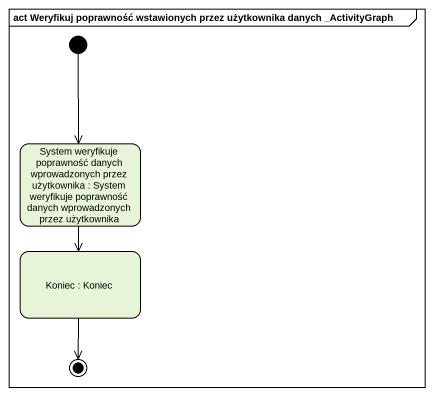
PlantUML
@startuml
mainframe act Weryfikuj poprawność wstawionych przez użytkownika danych _ActivityGraph
hide empty description
state "System weryfikuje poprawność danych wprowadzonych przez użytkownika : System weryfikuje poprawność danych wprowadzonych przez użytkownika" as System_weryfikuje
state "Koniec : Koniec" as Koniec
[*] --> System_weryfikuje
System_weryfikuje --> Koniec
Koniec --> [*]
@enduml
